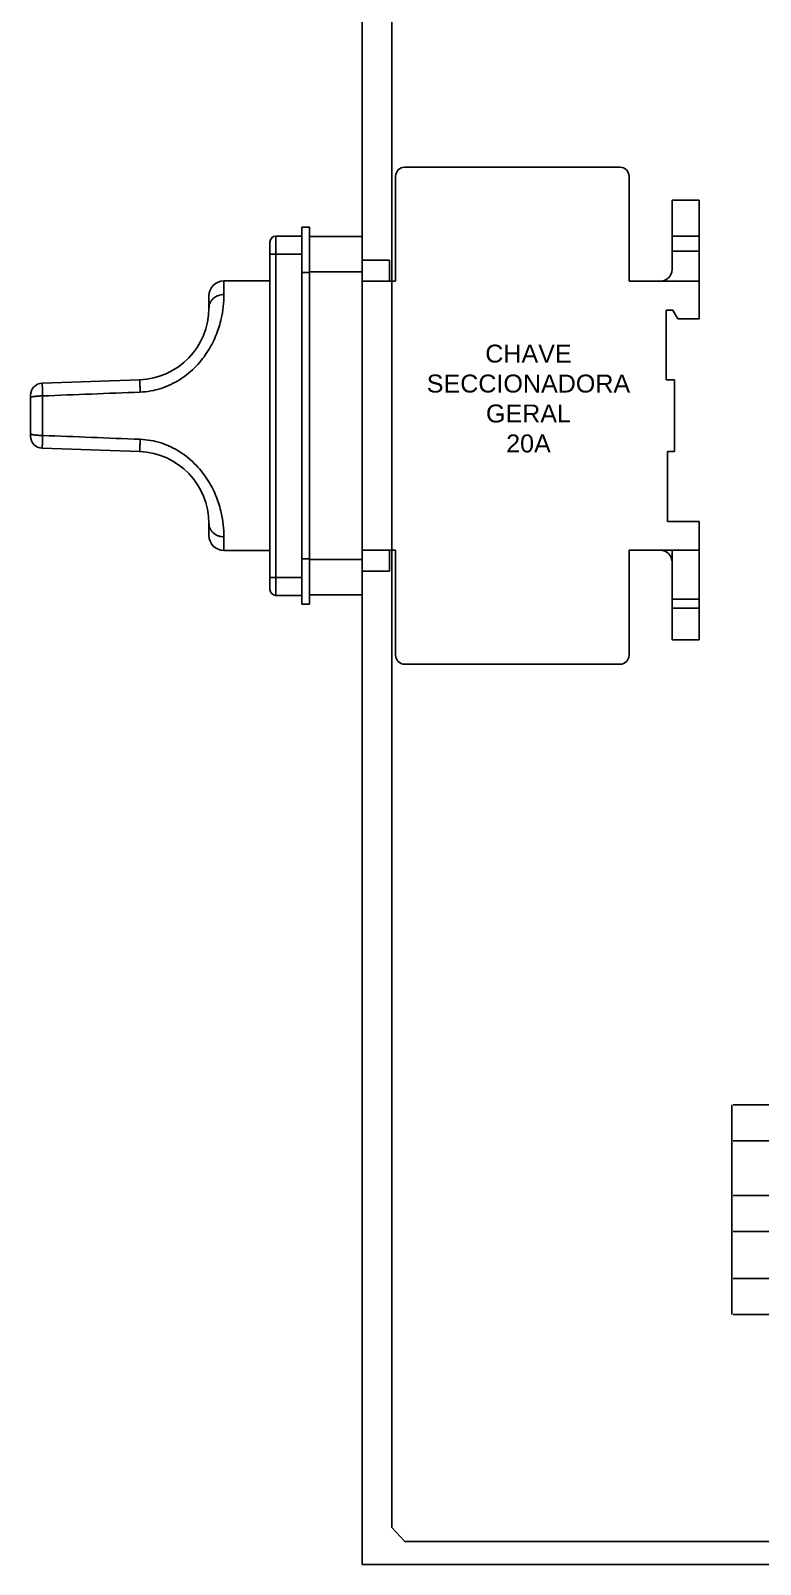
# Model space of a CAD drawing. Header units: millimetres. Extents: x -72 to 2978, y -1067 to 2817.
# Drawn here: x -60.6 to 61.4, y 1793.7 to 2049.8 of the extents above; entities that cross this region are included whole.
import ezdxf

# ---------------------------------------------------------------- set-up
doc = ezdxf.new("R2010")
doc.units = ezdxf.units.MM
doc.styles.get("Standard").update_dxf_attribs({"font": 'arial.ttf'})

msp = doc.modelspace()

# ---------------------------------------------------------------- linework, layer by layer
for p, q in [((-5.18, 1793.68), (-5.18, 2093.68)), ((303.81, 1793.68), (-5.18, 1793.68))]:
    msp.add_line(p, q)
at = {"color": 30, "true_color": 0xf8991e}
for p, q in [((-0.24, 1799.82), (-0.24, 2085.4)), ((-0.23, 1799.81), (1.97, 1797.49)), ((9.07, 1797.49), (1.97, 1797.49)), ((296.53, 1797.49), (9.11, 1797.49))]:
    msp.add_line(p, q, dxfattribs=at)
at = {"color": 7}
for p, q in [((37.92, 2027.01), (1.92, 2027.01)), ((0.42, 2025.51), (0.42, 2007.96)), ((39.42, 2025.51), (39.42, 2007.96)), ((46.62, 2021.51), (46.62, 2009.96)), ((51.12, 2021.51), (46.62, 2021.51)), ((51.12, 2001.66), (51.12, 2021.51)), ((-15.28, 2017.01), (-15.28, 1954.01)), ((-15.28, 2017.01), (-13.98, 2017.01)), ((-13.98, 1954.01), (-13.98, 2017.01)), ((-20.58, 1956.51), (-20.58, 2014.51)), ((-19.58, 2015.51), (-19.58, 1955.51)), ((-15.28, 2015.51), (-19.58, 2015.51)), ((-13.98, 2015.41), (-5.18, 2015.41)), ((-5.18, 1955.61), (-5.18, 2015.41)), ((51.12, 2015.51), (46.62, 2015.51)), ((-15.28, 2012.51), (-20.58, 2012.51)), ((-5.18, 2011.46), (-0.58, 2011.46)), ((-0.58, 2007.96), (-0.58, 2011.46)), ((46.62, 2012.96), (51.12, 2012.96)), ((-13.98, 2009.41), (-15.28, 2009.41)), ((-5.18, 2009.51), (-13.98, 2009.51)), ((-30.78, 2005.51), (-30.78, 2003.5)), ((-20.58, 2008.01), (-28.28, 2008.01)), ((-28.28, 2008.01), (-28.28, 2005.75)), ((-5.18, 2007.96), (0.42, 2007.96)), ((39.42, 2007.96), (51.12, 2007.96)), ((45.62, 2003.16), (45.62, 1991.51)), ((46.72, 2003.16), (45.62, 2003.16)), ((47.59, 2001.66), (46.72, 2003.16)), ((47.59, 2001.66), (51.12, 2001.66)), ((-42.36, 1991.51), (-58.64, 1990.94)), ((45.62, 1991.51), (47.02, 1991.51)), ((47.02, 1991.51), (47.02, 1979.51)), ((-60.58, 1988.94), (-60.58, 1982.08)), ((-58.58, 1988.81), (-58.58, 1982.21)), ((-58.64, 1980.08), (-42.36, 1979.51)), ((45.87, 1979.51), (45.87, 1967.86)), ((47.02, 1979.51), (45.87, 1979.51)), ((-30.78, 1967.52), (-30.78, 1965.51)), ((45.87, 1967.86), (51.12, 1967.86)), ((51.12, 1948.06), (51.12, 1967.86)), ((-28.28, 1965.27), (-28.28, 1963.01)), ((-20.58, 1963.01), (-28.28, 1963.01)), ((-5.18, 1963.06), (0.42, 1963.06)), ((-0.58, 1959.56), (-0.58, 1963.06)), ((0.42, 1945.51), (0.42, 1963.06)), ((39.42, 1945.51), (39.42, 1963.06)), ((39.42, 1963.06), (51.12, 1963.06)), ((46.62, 1963.06), (46.62, 1948.06)), ((-15.28, 1961.61), (-13.98, 1961.61)), ((-13.98, 1961.51), (-5.18, 1961.51)), ((-5.18, 1959.56), (-0.58, 1959.56)), ((-15.28, 1958.51), (-20.58, 1958.51)), ((-15.28, 1955.51), (-19.58, 1955.51)), ((-5.18, 1955.61), (-13.98, 1955.61)), ((46.62, 1954.86), (51.12, 1954.86)), ((-13.98, 1954.01), (-15.28, 1954.01)), ((46.62, 1953.36), (51.12, 1953.36)), ((46.62, 1948.06), (51.12, 1948.06)), ((1.92, 1944.01), (37.92, 1944.01))]:
    msp.add_line(p, q, dxfattribs=at)
at = {"color": 6}
msp.add_line((56.61, 1870.43), (56.61, 1835.43), dxfattribs=at)
at = {"color": 6, "linetype": 'ByBlock'}
for p, q in [((56.84, 1870.43), (294.79, 1870.43)), ((56.84, 1864.43), (294.82, 1864.43)), ((61.1, 1855.3), (56.84, 1855.3)), ((61.1, 1855.3), (62.98, 1855.3)), ((61.24, 1849.27), (56.84, 1849.27)), ((59.71, 1849.27), (62.77, 1849.27)), ((56.84, 1841.43), (294.82, 1841.43)), ((294.82, 1835.43), (56.84, 1835.43))]:
    msp.add_line(p, q, dxfattribs=at)
at = {"color": 7}
for centre, radius, start, end in [((1.92, 2025.51), 1.5, 90, 180), ((37.92, 2025.51), 1.5, 0, 90), ((-19.58, 2014.51), 1, 90, 180), ((44.62, 2009.96), 2, 270, 0), ((-28.28, 2005.51), 2.5, 90, 180), ((-42.78, 2003.5), 12, 272, 0), ((-58.58, 1988.94), 2, 92, 180.0003), ((-58.58, 1982.08), 2, 180, 268), ((-42.78, 1967.52), 12, 0, 88), ((-28.28, 1965.51), 2.5, 180, 270), ((44.62, 1961.06), 2, 0, 90), ((-19.58, 1956.51), 1, 180, 270), ((1.92, 1945.51), 1.5, 180, 270), ((37.92, 1945.51), 1.5, 270, 0)]:
    msp.add_arc(centre, radius, start, end, dxfattribs=at)
for points, knots in [([(-42.27, 1989.45), (-41.68, 1989.47), (-40.5, 1989.6), (-38.77, 1990.03), (-37.13, 1990.69), (-35.59, 1991.54), (-34.18, 1992.57), (-32.52, 1994.12), (-30.85, 1996.27), (-29.49, 1999), (-28.53, 2002.13), (-28.28, 2004.4), (-28.28, 2005.75)], [0, 0, 0, 0, 0.0749, 0.14973, 0.224397, 0.298731, 0.372461, 0.445192, 0.58532, 0.714569, 0.828568, 1, 1, 1, 1]), ([(-30.78, 2003.5), (-30.78, 2003.64), (-30.75, 2003.92), (-30.61, 2004.35), (-30.38, 2004.75), (-30.05, 2005.11), (-29.65, 2005.4), (-29.07, 2005.67), (-28.59, 2005.75), (-28.28, 2005.75)], [0, 0, 0, 0, 0.110612, 0.228547, 0.353494, 0.483531, 0.616444, 0.749196, 1, 1, 1, 1]), ([(-58.64, 1990.94), (-58.64, 1990.94), (-58.64, 1990.94), (-58.64, 1990.94), (-58.64, 1990.94), (-58.64, 1990.93), (-58.64, 1990.92), (-58.64, 1990.9), (-58.64, 1990.88), (-58.64, 1990.85), (-58.64, 1990.82), (-58.64, 1990.77), (-58.63, 1990.69), (-58.63, 1990.59), (-58.63, 1990.47), (-58.62, 1990.33), (-58.62, 1990.18), (-58.61, 1989.95), (-58.6, 1989.63), (-58.59, 1989.23), (-58.58, 1988.95), (-58.58, 1988.81)], [0, 0, 0, 0, 0.000301, 0.001171, 0.002619, 0.004644, 0.010421, 0.01849, 0.028835, 0.041443, 0.056297, 0.073367, 0.113986, 0.162959, 0.21994, 0.284465, 0.355986, 0.43395, 0.606759, 0.797629, 1, 1, 1, 1]), ([(-42.36, 1991.51), (-42.36, 1991.51), (-42.36, 1991.51), (-42.35, 1991.5), (-42.35, 1991.49), (-42.35, 1991.48), (-42.35, 1991.46), (-42.35, 1991.43), (-42.35, 1991.41), (-42.35, 1991.36), (-42.34, 1991.29), (-42.34, 1991.19), (-42.33, 1991.07), (-42.33, 1990.94), (-42.32, 1990.79), (-42.31, 1990.56), (-42.3, 1990.25), (-42.28, 1989.86), (-42.27, 1989.59), (-42.27, 1989.45)], [0, 0, 0, 0, 0.000988, 0.003877, 0.008753, 0.015684, 0.024735, 0.035973, 0.04946, 0.065261, 0.10393, 0.151824, 0.208655, 0.274132, 0.347824, 0.428724, 0.607557, 0.801295, 1, 1, 1, 1]), ([(-58.58, 1988.81), (-58.71, 1988.81), (-58.96, 1988.81), (-59.33, 1988.79), (-59.67, 1988.76), (-59.93, 1988.73), (-60.12, 1988.7), (-60.23, 1988.68), (-60.33, 1988.66), (-60.42, 1988.63), (-60.49, 1988.6), (-60.54, 1988.57), (-60.58, 1988.54), (-60.58, 1988.52)], [0, 0, 0, 0, 0.189464, 0.372135, 0.540591, 0.688875, 0.753785, 0.81171, 0.862188, 0.904906, 0.939653, 0.96651, 1, 1, 1, 1]), ([(-60.58, 1982.5), (-60.58, 1982.48), (-60.54, 1982.45), (-60.49, 1982.42), (-60.42, 1982.39), (-60.33, 1982.36), (-60.23, 1982.34), (-60.12, 1982.32), (-59.93, 1982.29), (-59.67, 1982.26), (-59.33, 1982.23), (-58.96, 1982.22), (-58.71, 1982.21), (-58.58, 1982.21)], [0, 0, 0, 0, 0.033478, 0.06032, 0.095041, 0.137721, 0.188164, 0.246072, 0.310955, 0.459222, 0.627742, 0.810508, 1, 1, 1, 1]), ([(-58.58, 1982.21), (-58.58, 1982.07), (-58.59, 1981.79), (-58.6, 1981.39), (-58.61, 1981.07), (-58.62, 1980.84), (-58.62, 1980.69), (-58.63, 1980.55), (-58.63, 1980.43), (-58.63, 1980.33), (-58.64, 1980.25), (-58.64, 1980.2), (-58.64, 1980.17), (-58.64, 1980.14), (-58.64, 1980.12), (-58.64, 1980.1), (-58.64, 1980.09), (-58.64, 1980.09), (-58.64, 1980.08), (-58.64, 1980.08), (-58.64, 1980.08), (-58.64, 1980.08)], [0, 0, 0, 0, 0.202366, 0.393232, 0.566038, 0.644, 0.71552, 0.780045, 0.837026, 0.886, 0.92662, 0.943691, 0.958547, 0.971156, 0.981503, 0.989573, 0.995352, 0.997378, 0.998827, 0.999698, 1, 1, 1, 1]), ([(-42.36, 1979.51), (-42.36, 1979.51), (-42.36, 1979.51), (-42.35, 1979.52), (-42.35, 1979.53), (-42.35, 1979.54), (-42.35, 1979.56), (-42.35, 1979.59), (-42.35, 1979.61), (-42.35, 1979.66), (-42.34, 1979.73), (-42.34, 1979.83), (-42.33, 1979.95), (-42.33, 1980.08), (-42.32, 1980.23), (-42.31, 1980.46), (-42.3, 1980.77), (-42.28, 1981.16), (-42.27, 1981.43), (-42.27, 1981.57)], [0, 0, 0, 0, 0.000988, 0.003877, 0.008753, 0.015684, 0.024735, 0.035973, 0.04946, 0.065261, 0.10393, 0.151824, 0.208655, 0.274132, 0.347824, 0.428724, 0.607557, 0.801295, 1, 1, 1, 1]), ([(-42.27, 1981.57), (-41.68, 1981.55), (-40.5, 1981.42), (-38.77, 1980.99), (-37.13, 1980.33), (-35.59, 1979.48), (-34.18, 1978.45), (-32.52, 1976.9), (-30.85, 1974.75), (-29.49, 1972.02), (-28.53, 1968.89), (-28.28, 1966.62), (-28.28, 1965.27)], [0, 0, 0, 0, 0.0749, 0.14973, 0.224397, 0.29873, 0.372461, 0.445191, 0.58532, 0.714569, 0.828568, 1, 1, 1, 1]), ([(-28.28, 1965.27), (-28.59, 1965.27), (-29.07, 1965.35), (-29.65, 1965.62), (-30.05, 1965.91), (-30.38, 1966.27), (-30.61, 1966.68), (-30.75, 1967.1), (-30.78, 1967.38), (-30.78, 1967.52)], [0, 0, 0, 0, 0.250804, 0.383556, 0.516469, 0.646506, 0.771453, 0.889388, 1, 1, 1, 1])]:
    msp.add_open_spline(points, degree=3, knots=knots, dxfattribs=at)
for points in [[(-58.58, 1988.81), (-53.14, 1989.02), (-47.7, 1989.24), (-42.27, 1989.45)], [(-42.27, 1981.57), (-47.7, 1981.78), (-53.14, 1982), (-58.58, 1982.21)]]:
    msp.add_open_spline(points, degree=3, dxfattribs=at)

# ---------------------------------------------------------------- texts
at = {"color": 6, "insert": (7.94, 1997.38), "char_height": 3, "attachment_point": 1}
msp.add_mtext_dynamic_manual_height_columns('\\pxqc;{\\C256;CHAVE SECCIONADORA GERAL\\P20A}', width=29.3612, gutter_width=12.5, heights=[0], dxfattribs=at)

doc.saveas('drawing.dxf')
